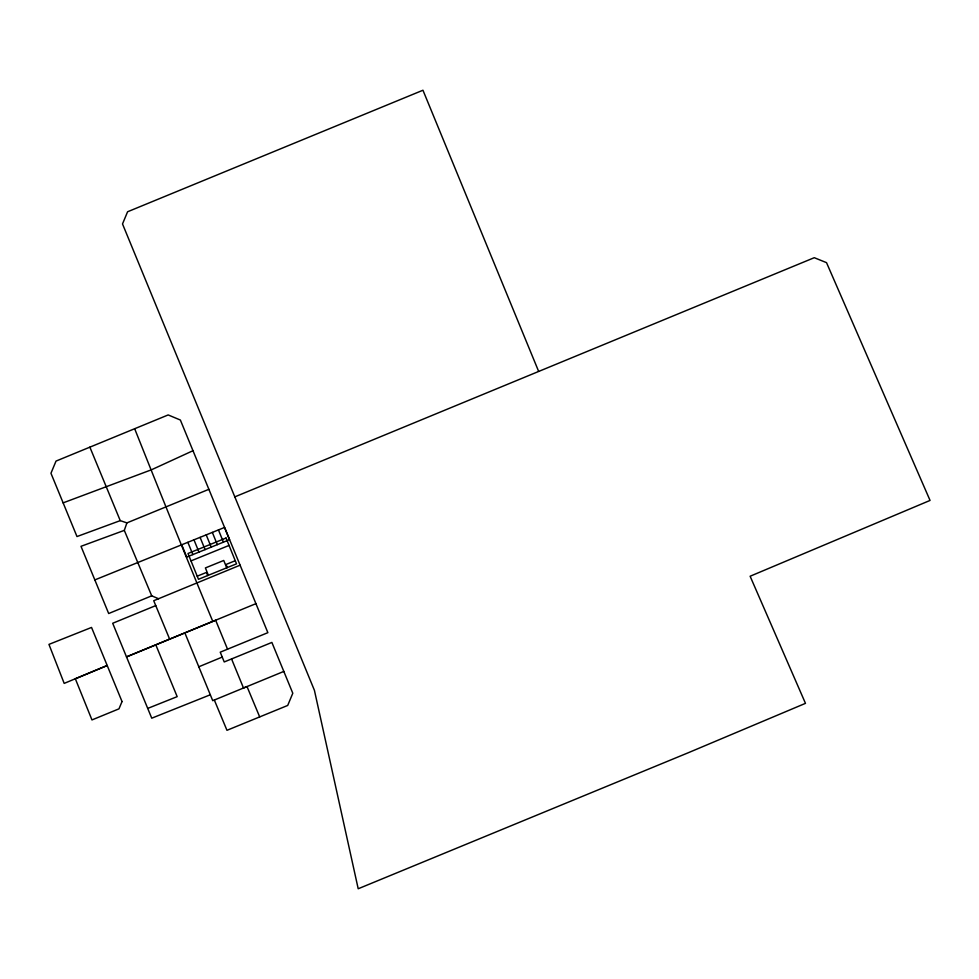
<?xml version="1.0" encoding="UTF-8"?>
<svg xmlns="http://www.w3.org/2000/svg" width="979" height="979" viewBox="0 0 979 979"><rect width="100%" height="100%" fill="white"/><g stroke="black" fill="none" stroke-linecap="round" stroke-linejoin="round"><path stroke-width="1.47" d="M158.635 598.769L151.721 595.832L124.309 530.373L126.903 522.896L208.882 489.316M192.985 450.707L151.537 469.749L63.133 502.863L50.957 473.261L56.023 461.085L168.168 414.937L180.369 420.028L267.867 632.667L220.238 652.185L224.228 661.951L271.881 642.432L292.794 693.242L287.704 705.443L226.969 730.31L214.328 700.022M240.1 565.177L153.727 600.714L169.648 639.14M198.798 666.785L222.245 657.068M234.813 496.867L814.271 257.697L826.521 262.653L930.05 500.428L750.122 576.239L805.472 703.35L688.31 752.729L358.204 888.761L314.418 690.33L122.51 223.946L127.588 211.77L422.952 90.239L538.548 371.151M151.721 595.832L108.681 613.527L81 546.319L124.309 530.373M155.759 605.597L112.695 623.268L126.499 656.885L215.649 620.233L227.556 649.224M255.935 603.651L126.499 656.885L151.745 718.194L210.314 694.772M283.824 671.423L243.502 688.017L231.57 658.965M191.003 560.894L229.049 545.425M197.22 576.178L206.459 572.421L207.719 575.53M235.254 560.71L226.027 564.467L227.287 567.575M147.731 708.417L177.175 696.644L155.808 644.843M94.841 579.911L224.57 527.448L229.539 539.674L186.732 557.075L181.764 544.838M126.903 522.896L120.246 520.632L76.986 536.553L63.133 502.863M259.692 716.922L247.014 686.56L212.737 700.683L184.86 632.875M120.246 520.632L89.872 447.146M134.661 428.716C160.299 493.11 186.169 557.381 212.786 621.396M218.452 529.933L223.432 542.158M212.345 532.417L217.314 544.642M226.724 567.808L223.738 560.465L205.394 567.93L208.38 575.26M206.226 534.901L211.195 547.126M200.108 537.385L205.076 549.611M193.989 539.87L198.97 552.107M187.882 542.354L192.851 554.591M122.032 701.551L118.973 708.845L91.965 719.932L75.334 678.765L107.2 665.512L91.536 627.441L48.95 644.39L64.186 683.391L107.2 665.512L122.032 701.551M226.039 538.022L187.992 553.49L198.48 579.287L236.526 563.831L226.039 538.022"/></g></svg>
